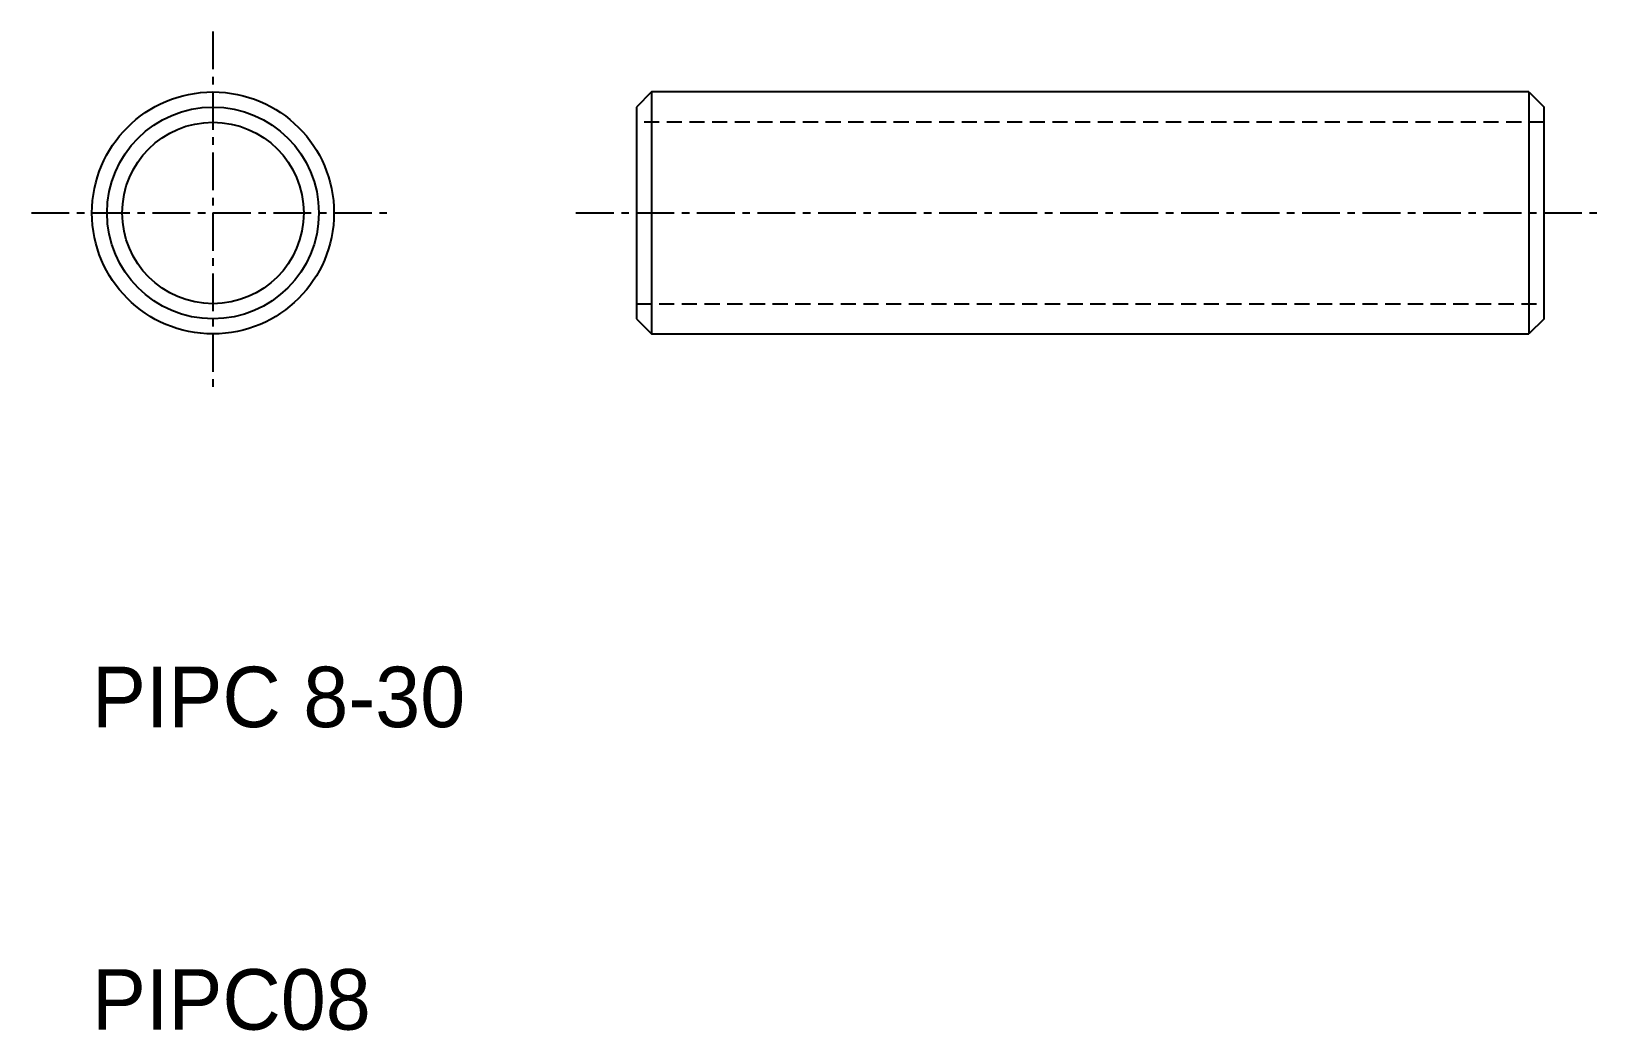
# Model space of a CAD drawing. Extents: x 8 to 60, y 10 to 43.
import ezdxf

# ---------------------------------------------------------------- set-up
doc = ezdxf.new("R2010")
doc.units = 0
doc.linetypes.add('CENTER', pattern=[2, 1.25, -0.25, 0.25, -0.25])
doc.linetypes.add('DASHED', pattern=[0.75, 0.5, -0.25])
doc.layers.get('0').update_dxf_attribs({"linetype": 'CONTINUOUS'})
doc.layers.add('CENTER', color=1, linetype='CENTER')

msp = doc.modelspace()

# ---------------------------------------------------------------- linework, layer by layer
at = {"color": 7, "linetype": 'CONTINUOUS'}
for p, q in [((28.5, 41), (28, 40.5)), ((57.5, 41), (28.5, 41)), ((28.5, 41), (28.5, 33)), ((57.5, 41), (57.5, 33)), ((57.5, 41), (58, 40.5)), ((28, 40.5), (28, 33.5)), ((58, 33.5), (58, 40.5)), ((28, 33.5), (28.5, 33)), ((58, 33.5), (57.5, 33)), ((28.5, 33), (57.5, 33))]:
    msp.add_line(p, q, dxfattribs=at)
at = {"color": 3, "linetype": 'DASHED'}
for p, q in [((58, 40), (28, 40)), ((28, 34), (58, 34))]:
    msp.add_line(p, q, dxfattribs=at)
at = {"color": 7, "linetype": 'CONTINUOUS'}
for radius in [4, 3.5, 3]:
    msp.add_circle((14, 37), radius, dxfattribs=at)
at = {"layer": 'CENTER', "color": 1, "linetype": 'CENTER'}
for p, q in [((14, 43), (14, 31)), ((8, 37), (20, 37)), ((26, 37), (60, 37))]:
    msp.add_line(p, q, dxfattribs=at)

# ---------------------------------------------------------------- texts
at = {"color": 7, "linetype": 'CONTINUOUS'}
for s, p in [('PIPC 8-30', (10, 20)), ('PIPC08', (10, 10))]:
    msp.add_text(s, height=2, dxfattribs=at).set_placement(p)

doc.saveas('drawing.dxf')
